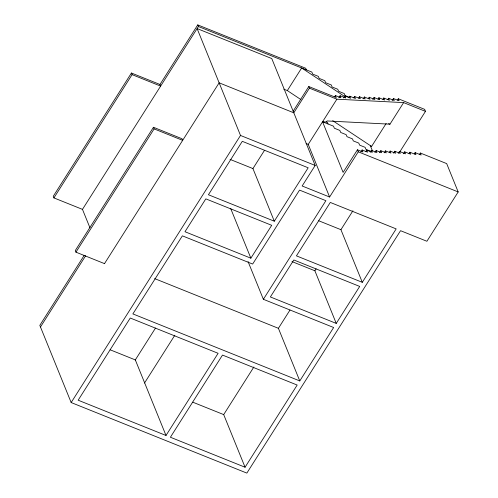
<?xml version="1.0" encoding="UTF-8"?>
<svg xmlns="http://www.w3.org/2000/svg" width="498" height="498" viewBox="0 0 498 498"><rect width="100%" height="100%" fill="white"/><g stroke="black" fill="none" stroke-linecap="round" stroke-linejoin="round"><path stroke-width="0.75" d="M131.422 73.019L132.082 74.638L160.63 86.098L159.976 84.479L131.422 73.019L53.267 196.287L53.921 197.905L82.68 209.459M53.921 197.905L132.082 74.638M159.976 84.479L197.75 24.9L305.697 68.251L306.357 69.869M197.75 24.9L198.409 26.519L82.475 209.372L89.939 227.754M153.452 127.27L154.112 128.889L182.66 140.355L182 138.737L153.452 127.27L75.298 250.544L75.951 252.162L104.711 263.71M75.951 252.162L154.112 128.889M84.168 255.406L39.815 325.356L71.164 402.546L246.852 473.1L400.554 230.686L426.904 241.269L458.185 191.942L446.675 163.599L420.318 153.017L419.503 154.305M40.475 326.974L85.656 255.717M104.505 263.623L219.132 82.824L293.801 112.809L309.432 88.158L308.779 86.54L293.148 111.191M71.164 402.546L240.509 135.456L197.108 28.573L271.771 58.559L315.178 165.442L302.149 185.991L329.601 197.015L358.261 151.815L357.44 149.786L343.11 172.389L322.555 121.78L326.427 121.979L327.391 122.365L328.045 123.983M283.76 89.148L287.334 90.58L301.657 67.983L345.083 96.774M274.311 221.205L208.425 194.749L242.296 141.332L308.175 167.789L274.311 221.205L252.934 168.573L264.5 150.334M135.201 360.091L155.507 328.058M144.513 383.03L174.823 335.235M334.575 96.842L335.409 95.535L340.9 97.739L340.078 95.716L338.833 97.676M329.601 197.015L308.231 144.383L336.885 99.183L403.641 102.607L425.466 111.371L399.552 152.245M326.427 121.979L327.08 120.952L389.965 124.176L403.641 102.607M343.682 97.932L344.927 95.971L350.598 98.249L349.777 96.226L348.949 97.533M250.861 258.188L271.703 225.314L205.817 198.858L184.976 231.732L250.861 258.188L230.642 208.401M353.798 97.789L354.632 96.481L360.303 98.76L359.481 96.73L358.653 98.038M363.086 98.946L364.331 96.986L370.008 99.264L369.186 97.241L368.352 98.548M372.79 99.457L374.035 97.496L379.706 99.774L378.885 97.745L378.057 99.058M166.008 435.476L218.112 353.3L130.264 318.023L78.161 400.205L166.008 435.476L135.319 359.905L110.114 349.783M382.906 99.307L383.74 98L389.411 100.279L388.589 98.255L387.761 99.563M263.367 299.298L325.897 200.682L299.541 190.099L252.648 264.058L182.374 235.84L132.873 313.914L299.777 380.939L333.648 327.516L263.367 299.298L248.066 261.599M392.194 100.472L393.439 98.511L399.116 100.789L398.294 98.766L397.472 100.054M360.876 151.909L362.102 149.966L367.592 152.176L366.771 150.147L365.955 151.442M372.492 151L370.456 145.989L371.589 146.443L386.149 123.473M370.213 152.27L371.44 150.328L376.93 152.537L376.108 150.508L374.882 152.45M379.551 152.631L380.777 150.689L386.267 152.898L385.446 150.869L384.219 152.811M389.293 152.344L390.115 151.05L395.605 153.253L394.783 151.23L393.557 153.166M245.066 467.23L170.397 437.244L222.506 355.062L297.175 385.047L245.066 467.23L223.695 414.597L253.88 366.982M299.777 380.939L278.407 328.307L289.973 310.061M336.25 323.407L270.37 296.951L293.814 259.968L359.699 286.431L336.25 323.407L314.879 270.775L316.112 268.833M362.301 282.322L296.422 255.86L330.292 202.443L396.171 228.899L362.301 282.322L340.931 229.684L352.908 210.797M398.226 153.347L399.452 151.411L405.49 153.838L404.669 151.815L403.442 153.751M409.07 153.508L409.885 152.214L415.923 154.641L415.102 152.612L414.286 153.907M398.294 98.766L424.645 109.348L425.466 111.371M388.589 98.255L394.26 100.534L393.439 98.511M378.885 97.745L384.562 100.023L383.74 98M198.409 26.519L311.848 72.073L312.669 74.096L318.328 76.368L319.15 78.391L324.808 80.67L325.63 82.693L331.288 84.965L332.11 86.988L337.769 89.26L338.596 91.283L344.255 93.556L345.077 95.585L349.322 97.284M369.186 97.241L374.857 99.519L374.035 97.496M359.481 96.73L365.152 99.009L364.331 96.986M349.777 96.226L355.454 98.504L354.632 96.481M340.078 95.716L345.749 97.994L344.927 95.971M308.779 86.54L336.231 97.558L335.409 95.535M309.432 88.158L336.885 99.183M388.602 123.635L389.965 124.176M415.102 152.612L421.14 155.04L420.318 153.017M404.669 151.815L410.707 154.237L409.885 152.214M322.555 121.78L333.536 126.187L334.357 128.216L339.848 130.42L340.669 132.443L346.16 134.647L346.988 136.67L352.472 138.88L353.3 140.903L358.79 143.107L359.612 145.13L365.102 147.333L365.924 149.356L371.415 151.566M394.783 151.23L400.274 153.434L399.452 151.411M385.446 150.869L390.936 153.073L390.115 151.05M376.108 150.508L381.599 152.718L380.777 150.689M366.771 150.147L372.261 152.357L371.44 150.328M357.44 149.786L362.924 151.996L362.102 149.966M358.261 151.815L458.185 191.942M306.114 143.53L308.231 144.383M240.509 135.456L315.178 165.442M230.02 159.372L252.934 168.573M318.732 220.77L340.931 229.684M291.965 261.575L314.879 270.775M154.666 278.612L278.407 328.307M192.819 402.197L223.695 414.597M287.334 90.58L300.941 99.606M332.701 120.659L371.589 146.443"/></g></svg>
